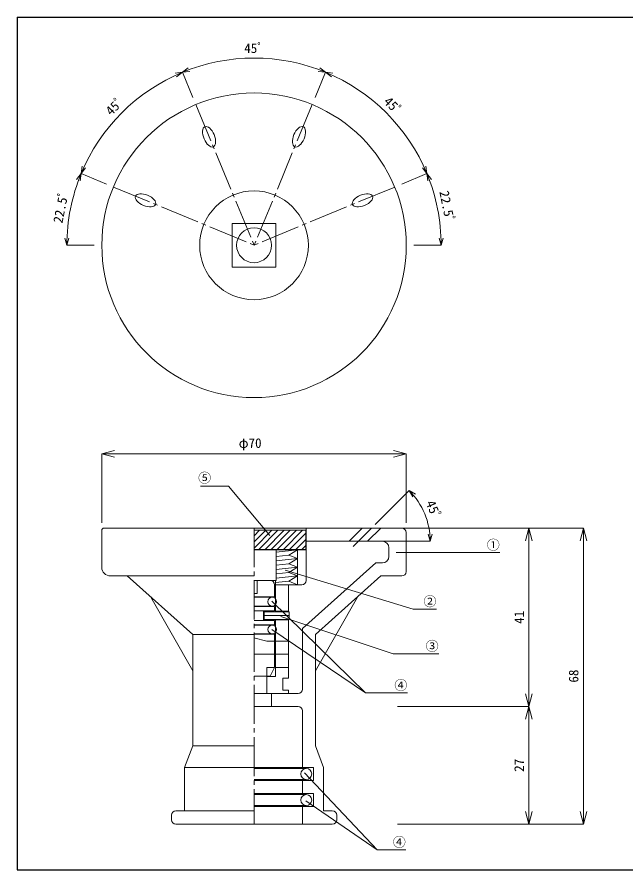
# Model space of a CAD drawing. Units: millimetres on the paper. Extents: x -140 to 140, y -97 to 99.
# Drawn here: x -139.9 to 0.1, y -96.9 to 99.1 of the extents above; entities that cross this region are included whole.
import ezdxf
from ezdxf.enums import TextEntityAlignment as Align

# ---------------------------------------------------------------- set-up
doc = ezdxf.new("R2010")
doc.units = ezdxf.units.MM
doc.linetypes.add('CHAIN1', pattern=[8, 5, -1, 1, -1])
doc.linetypes.add('CHAIN2', pattern=[12, 9, -1, 1, -1])
doc.layers.add('0-0_図面枠', color=7, linetype='Continuous')
for name, color, linetype, lineweight in [('0-1_ノズル', 3, 'Continuous', 18), ('0-3_穴径', 7, 'Continuous', 18), ('0-6_寸法', 7, 'Continuous', 18), ('0-9', 7, 'Continuous', 18)]:
    doc.layers.add(name, color=color, linetype=linetype, lineweight=lineweight)
doc.styles.add('ＭＳ ゴシック', font='')
doc.styles.get('ＭＳ ゴシック').set_extended_font_data('MS Gothic')

msp = doc.modelspace()

# ---------------------------------------------------------------- linework, layer by layer
at = {"layer": '0-0_図面枠', "color": 5}
for p, q in [((-139.949, 99.1), (-139.949, -96.9)), ((-139.949, 99.1), (140.051, 99.1)), ((-139.949, -96.9), (140.051, -96.9))]:
    msp.add_line(p, q, dxfattribs=at)
at = {"layer": '0-1_ノズル'}
for p, q in [((-120.459, -18.849), (-120.459, -27.349)), ((-119.959, -18.349), (-51.459, -18.349)), ((-73.459, -21.349), (-73.459, -18.349)), ((-50.459, -19.349), (-50.459, -28.349)), ((-55.959, -21.349), (-73.459, -21.349)), ((-73.459, -30.349), (-73.459, -21.349)), ((-85.509, -23.349), (-75.459, -23.349)), ((-75.459, -23.349), (-80.409, -23.844)), ((-75.459, -23.349), (-75.459, -31.349)), ((-75.459, -23.349), (-73.459, -23.349)), ((-54.459, -22.849), (-54.459, -24.849)), ((-77.459, -24.554), (-80.409, -24.849)), ((-75.459, -25.349), (-80.409, -25.844)), ((-77.459, -26.554), (-80.409, -26.849)), ((-75.459, -27.349), (-80.409, -27.844)), ((-55.959, -26.349), (-57.459, -26.349)), ((-118.459, -29.349), (-114.607, -29.349)), ((-114.607, -29.349), (-85.459, -29.349)), ((-99.567, -42.829), (-114.607, -29.349)), ((-77.459, -28.554), (-80.409, -28.849)), ((-75.459, -29.349), (-80.409, -29.844)), ((-71.309, -42.79), (-56.312, -29.349)), ((-51.459, -29.349), (-56.312, -29.349)), ((-81.759, -30.349), (-85.509, -30.349)), ((-84.759, -30.349), (-84.759, -33.349)), ((-80.759, -31.349), (-80.759, -34.149)), ((-77.459, -30.554), (-80.509, -30.859)), ((-74.459, -31.349), (-80.509, -31.349)), ((-109.217, -34.179), (-99.567, -51.179)), ((-84.759, -33.349), (-85.509, -33.349)), ((-82.259, -34.149), (-85.459, -34.149)), ((-82.259, -34.149), (-80.759, -34.149)), ((-82.259, -34.149), (-82.259, -34.249)), ((-61.701, -34.179), (-71.309, -51.179)), ((-82.259, -36.349), (-85.459, -36.349)), ((-82.259, -36.249), (-82.259, -36.349)), ((-82.259, -36.349), (-80.759, -36.349)), ((-80.759, -36.349), (-80.759, -37.349)), ((-83.259, -37.349), (-85.459, -37.349)), ((-83.259, -37.349), (-83.259, -39.549)), ((-83.259, -37.349), (-80.759, -37.349)), ((-83.259, -39.549), (-85.459, -39.549)), ((-82.259, -40.549), (-85.459, -40.549)), ((-83.259, -39.549), (-80.759, -39.549)), ((-82.259, -40.549), (-80.759, -40.549)), ((-82.259, -40.549), (-82.259, -40.649)), ((-80.759, -39.549), (-80.759, -40.549)), ((-99.567, -42.829), (-99.567, -68.349)), ((-99.567, -42.829), (-85.459, -42.829)), ((-82.259, -42.749), (-85.459, -42.749)), ((-82.259, -42.649), (-82.259, -42.749)), ((-82.259, -42.749), (-80.759, -42.749)), ((-80.759, -42.749), (-80.759, -50.349)), ((-71.309, -42.79), (-71.309, -68.349)), ((-82.509, -52.349), (-82.509, -50.349)), ((-80.759, -50.349), (-82.509, -50.349)), ((-81.759, -52.349), (-80.759, -50.349)), ((-82.509, -52.349), (-85.459, -52.349)), ((-82.509, -52.349), (-81.759, -52.349)), ((-75.309, -56.349), (-81.459, -56.349)), ((-81.459, -59.349), (-81.459, -56.349)), ((-81.459, -59.349), (-85.459, -59.349)), ((-75.309, -59.349), (-81.459, -59.349)), ((-74.309, -60.349), (-74.309, -73.349)), ((-99.567, -68.349), (-101.459, -73.349)), ((-99.567, -68.349), (-85.459, -68.349)), ((-71.309, -68.349), (-69.459, -73.349)), ((-101.459, -73.349), (-85.459, -73.349)), ((-101.459, -73.349), (-101.459, -83.349)), ((-85.459, -73.349), (-71.809, -73.349)), ((-71.809, -73.349), (-71.809, -76.349)), ((-69.459, -73.349), (-69.459, -83.349)), ((-85.459, -76.349), (-71.809, -76.349)), ((-74.309, -76.349), (-74.309, -79.349)), ((-85.459, -79.349), (-71.809, -79.349)), ((-71.809, -79.349), (-71.809, -82.349)), ((-103.459, -83.349), (-85.459, -83.349)), ((-85.459, -82.349), (-71.809, -82.349)), ((-74.309, -82.349), (-74.309, -86.349)), ((-69.459, -83.349), (-67.459, -83.349)), ((-104.459, -85.349), (-104.459, -84.349)), ((-66.459, -85.349), (-66.459, -84.349)), ((-67.459, -86.349), (-103.459, -86.349))]:
    msp.add_line(p, q, dxfattribs=at)
at = {"layer": '0-1_ノズル', "color": 7, "linetype": 'CHAIN2'}
for p, q in [((-85.459, -18.349), (-85.459, -86.349)), ((-83.159, -38.449), (-77.509, -38.449))]:
    msp.add_line(p, q, dxfattribs=at)
at = {"layer": '0-1_ノズル', "color": 7}
for p, q in [((-84.194, -18.849), (-85.459, -20.114)), ((-81.365, -18.849), (-85.459, -22.943)), ((-82.779, -18.849), (-85.453, -21.523)), ((-79.951, -18.849), (-84.351, -23.249)), ((-78.595, -18.907), (-82.937, -23.249)), ((-77.123, -18.849), (-81.523, -23.249)), ((-75.708, -18.849), (-80.108, -23.249)), ((-74.294, -18.849), (-78.694, -23.249)), ((-73.559, -19.528), (-77.28, -23.249)), ((-73.559, -20.942), (-75.866, -23.249)), ((-85.459, -23.249), (-73.559, -23.249)), ((-85.459, -23.349), (-77.509, -23.349)), ((-80.409, -23.349), (-80.409, -30.349)), ((-73.559, -22.357), (-74.451, -23.249)), ((-85.509, -30.349), (-80.509, -30.349)), ((-80.509, -30.349), (-80.409, -30.349)), ((-80.509, -30.349), (-80.509, -37.549)), ((-77.509, -31.349), (-77.509, -37.449)), ((-80.509, -37.449), (-77.509, -37.449)), ((-80.509, -39.449), (-80.509, -52.449)), ((-80.509, -39.449), (-77.509, -39.449)), ((-77.509, -39.449), (-77.509, -52.849)), ((-78.885, -44.349), (-80.509, -44.349)), ((-77.509, -44.349), (-78.816, -44.349)), ((-77.509, -47.349), (-85.509, -47.349)), ((-77.509, -50.349), (-80.509, -50.349)), ((-82.509, -52.449), (-82.509, -56.349)), ((-82.509, -52.449), (-80.509, -52.449)), ((-78.809, -52.849), (-77.509, -52.849)), ((-85.509, -56.349), (-77.509, -56.349)), ((-77.509, -55.549), (-77.509, -56.349))]:
    msp.add_line(p, q, dxfattribs=at)
at = {"layer": '0-1_ノズル', "color": 4}
for p, q in [((-81.259, -34.249), (-85.459, -34.249)), ((-81.259, -36.249), (-85.459, -36.249)), ((-83.159, -39.249), (-83.159, -37.649)), ((-77.509, -37.549), (-83.059, -37.549)), ((-77.409, -37.649), (-77.409, -39.249)), ((-81.259, -40.649), (-85.459, -40.649)), ((-77.509, -39.349), (-83.059, -39.349)), ((-81.259, -42.649), (-85.459, -42.649)), ((-73.459, -73.599), (-85.459, -73.599)), ((-73.459, -76.099), (-85.459, -76.099)), ((-73.459, -79.599), (-85.459, -79.599)), ((-73.459, -82.099), (-85.459, -82.099))]:
    msp.add_line(p, q, dxfattribs=at)
at = {"layer": '0-1_ノズル', "color": 4, "linetype": 'CHAIN1'}
msp.add_line((-80.759, -47.349), (-85.509, -47.349), dxfattribs=at)
at = {"layer": '0-1_ノズル'}
msp.add_lwpolyline([(-90.459, 51.651), (-90.459, 41.651), (-80.459, 41.651), (-80.459, 51.651)], close=True, dxfattribs=at)
at = {"layer": '0-1_ノズル', "color": 7}
for points in [[(-73.559, -23.249), (-73.559, -18.849), (-85.459, -18.849)], [(-78.809, -52.849), (-78.809, -55.549), (-77.509, -55.549)]]:
    msp.add_lwpolyline(points, dxfattribs=at)
at = {"layer": '0-1_ノズル'}
for points in [[(-75.459, -23.349), (-77.459, -24.554), (-75.459, -25.349), (-77.459, -26.554), (-75.459, -27.349), (-77.459, -28.554), (-75.459, -29.349), (-77.459, -30.554), (-75.459, -31.349)], [(-74.309, -55.349), (-74.309, -41.451), (-57.459, -26.349)], [(-80.759, -44.349), (-82.509, -44.349), (-85.509, -43.545)]]:
    msp.add_lwpolyline(points, dxfattribs=at)
for radius in [35, 12.5, 4]:
    msp.add_circle((-85.459, 46.651), radius, dxfattribs=at)
at = {"layer": '0-1_ノズル', "color": 4}
for centre, radius in [((-81.259, -35.249), 1), ((-81.259, -41.649), 1), ((-73.459, -74.849), 1.25), ((-73.459, -80.849), 1.25)]:
    msp.add_circle(centre, radius, dxfattribs=at)
at = {"layer": '0-1_ノズル'}
for centre, radius, start, end in [((-119.959, -18.849), 0.5, 90, 180), ((-51.459, -19.349), 1, 0, 90), ((-55.959, -22.849), 1.5, 0, 90), ((-55.959, -24.849), 1.5, 270, 0), ((-118.459, -27.349), 2, 180, 270), ((-51.459, -28.349), 1, 270, 0), ((-81.759, -31.349), 1, 0, 90), ((-74.459, -30.349), 1, 270, 0), ((-75.309, -55.349), 1, 270, 0), ((-75.309, -60.349), 1, 0, 90), ((-103.459, -84.349), 1, 90, 180), ((-67.459, -84.349), 1, 0, 90), ((-103.459, -85.349), 1, 180, 270), ((-67.459, -85.349), 1, 270, 0)]:
    msp.add_arc(centre, radius, start, end, dxfattribs=at)
at = {"layer": '0-1_ノズル', "color": 4}
for centre, start, end in [((-83.059, -37.649), 90, 180), ((-77.509, -37.649), 0, 90), ((-83.059, -39.249), 180, 270), ((-77.509, -39.249), 270, 0)]:
    msp.add_arc(centre, 0.1, start, end, dxfattribs=at)
at = {"layer": '0-3_穴径', "linetype": 'CHAIN2'}
for p, q in [((-98.853, 78.987), (-85.459, 46.651)), ((-72.065, 78.987), (-85.459, 46.651)), ((-117.795, 60.045), (-85.459, 46.651)), ((-53.123, 60.045), (-85.459, 46.651)), ((-62.702, -22.591), (-58.459, -18.349))]:
    msp.add_line(p, q, dxfattribs=at)
at = {"layer": '0-3_穴径', "color": 4}
for p, q in [((-57.601, -17.491), (-49.799, -9.688)), ((-49.799, -9.688), (-48.326, -10.538)), ((-49.799, -9.688), (-48.949, -11.16)), ((-56.003, -21.349), (-44.968, -21.349)), ((-44.968, -21.349), (-45.408, -19.707)), ((-44.968, -21.349), (-44.528, -19.707))]:
    msp.add_line(p, q, dxfattribs=at)
at = {"layer": '0-3_穴径'}
for p, q in [((-63.581, -21.349), (-60.581, -18.349)), ((-59.338, -21.349), (-56.338, -18.349)), ((-57.649, -21.349), (-44.968, -21.349))]:
    msp.add_line(p, q, dxfattribs=at)
at = {"layer": '0-3_穴径', "color": 4}
msp.add_arc((-61.459, -21.349), 16.491, 0, 45, dxfattribs=at)
at = {"layer": '0-3_穴径'}
for centre, major_axis in [((-95.792, 71.596), (-0.957, 2.31)), ((-75.127, 71.596), (0.957, 2.31)), ((-110.404, 56.984), (-2.31, 0.957)), ((-60.515, 56.984), (2.31, 0.957))]:
    msp.add_ellipse(centre, major_axis=major_axis, ratio=0.5, dxfattribs=at)
at = {"layer": '0-6_寸法', "color": 4}
for p, q in [((-101.925, 86.402), (-103.61, 86.181)), ((-101.925, 86.402), (-103.273, 85.368)), ((-101.925, 86.402), (-100.576, 87.437)), ((-101.925, 86.402), (-100.239, 86.624)), ((-99.519, 80.594), (-101.925, 86.402)), ((-99.519, 80.594), (-101.925, 86.402)), ((-71.4, 80.594), (-68.994, 86.402)), ((-71.4, 80.594), (-68.994, 86.402)), ((-68.994, 86.402), (-70.679, 86.624)), ((-68.994, 86.402), (-70.342, 87.437)), ((-68.994, 86.402), (-67.308, 86.181)), ((-68.994, 86.402), (-67.645, 85.368)), ((-125.211, 63.117), (-124.989, 64.802)), ((-45.708, 63.117), (-45.93, 64.802)), ((-125.211, 63.117), (-126.245, 61.768)), ((-125.211, 63.117), (-125.432, 61.431)), ((-125.211, 63.117), (-124.176, 64.465)), ((-119.402, 60.711), (-125.211, 63.117)), ((-119.402, 60.711), (-125.211, 63.117)), ((-51.516, 60.711), (-45.708, 63.117)), ((-51.516, 60.711), (-45.708, 63.117)), ((-45.708, 63.117), (-46.743, 64.465)), ((-45.708, 63.117), (-44.673, 61.768)), ((-45.708, 63.117), (-45.486, 61.431)), ((-128.486, 46.651), (-128.926, 48.293)), ((-128.486, 46.651), (-128.046, 48.293)), ((-42.433, 46.651), (-42.873, 48.293)), ((-42.433, 46.651), (-41.993, 48.293)), ((-122.199, 46.651), (-128.486, 46.651)), ((-48.719, 46.651), (-42.433, 46.651))]:
    msp.add_line(p, q, dxfattribs=at)
at = {"layer": '0-6_寸法'}
for p, q in [((-120.459, -1.247), (-117.562, -0.471)), ((-120.459, -1.247), (-50.459, -1.247)), ((-120.459, -1.247), (-117.562, -2.024)), ((-120.459, -1.247), (-120.459, -17.134)), ((-50.459, -1.247), (-53.357, -0.471)), ((-50.459, -1.247), (-53.357, -2.024)), ((-50.459, -1.247), (-50.459, -17.134)), ((-22.258, -18.349), (-52.459, -18.349)), ((-22.258, -18.349), (-23.035, -21.247)), ((-22.258, -59.349), (-22.258, -18.349)), ((-22.258, -18.349), (-21.482, -21.247)), ((-9.732, -18.349), (-22.258, -18.349)), ((-9.732, -18.349), (-10.509, -21.247)), ((-9.732, -86.349), (-9.732, -18.349)), ((-9.732, -18.349), (-8.956, -21.247)), ((-22.258, -59.349), (-23.035, -56.451)), ((-22.258, -59.349), (-21.482, -56.451)), ((-22.258, -59.349), (-52.459, -59.349)), ((-22.258, -59.349), (-23.035, -62.247)), ((-22.258, -86.349), (-22.258, -59.349)), ((-22.258, -59.349), (-21.482, -62.247)), ((-22.258, -86.349), (-23.035, -83.451)), ((-22.258, -86.349), (-21.482, -83.451)), ((-9.732, -86.349), (-10.509, -83.451)), ((-9.732, -86.349), (-8.956, -83.451)), ((-22.258, -86.349), (-52.459, -86.349)), ((-9.732, -86.349), (-22.258, -86.349))]:
    msp.add_line(p, q, dxfattribs=at)
at = {"layer": '0-6_寸法', "color": 4}
for start, end in [(67.5, 112.5), (112.5, 157.5), (22.5, 67.5), (157.5, 180), (0, 22.5)]:
    msp.add_arc((-85.459, 46.651), 43.026, start, end, dxfattribs=at)
at = {"layer": '0-9'}
for p, q in [((-97.778, -8.724), (-91.3, -8.724)), ((-91.3, -8.724), (-81.866, -20.077)), ((-52.75, -23.955), (-28.951, -23.955)), ((-48.838, -36.941), (-78.325, -28.027)), ((-59.815, -56.214), (-81.386, -35.108)), ((-43.519, -36.941), (-48.838, -36.941)), ((-53.455, -47.204), (-79.307, -38.626)), ((-59.815, -56.214), (-81.386, -41.664)), ((-53.455, -47.204), (-43.009, -47.204)), ((-59.815, -56.214), (-50.209, -56.214)), ((-57.165, -92.254), (-73.87, -74.605)), ((-57.165, -92.254), (-73.551, -81.001)), ((-57.165, -92.254), (-50.552, -92.254))]:
    msp.add_line(p, q, dxfattribs=at)

# ---------------------------------------------------------------- texts
at = {"layer": '0-3_穴径', "style": 'ＭＳ ゴシック'}
msp.add_text('45ﾟ', height=2.199, rotation=292.5, dxfattribs=at).set_placement((-46.623, -12.768), align=Align.BOTTOM_LEFT)
at = {"layer": '0-6_寸法', "style": 'ＭＳ ゴシック'}
for s, p in [('45ﾟ', (-87.709, 90.178)), ('φ70', (-88.992, -0.557))]:
    msp.add_text(s, height=2.199, dxfattribs=at).set_placement(p, align=Align.BOTTOM_LEFT)
for s, rotation, p in [('45ﾟ', 45, (-117.828, 75.838)), ('45ﾟ', 315, (-56.272, 79.02)), ('22.5ﾟ', 281.25, (-43.501, 58.821)), ('22.5ﾟ', 78.75, (-128.881, 51.465)), ('41', 90, (-22.758, -40.349)), ('68', 90, (-10.232, -53.849)), ('27', 90, (-22.758, -74.349))]:
    msp.add_text(s, height=2.199, rotation=rotation, dxfattribs=at).set_placement(p, align=Align.BOTTOM_LEFT)
at = {"layer": '0-9', "style": 'ＭＳ ゴシック'}
for s, p in [('⑤', (-98.325, -8.555)), ('①', (-31.951, -23.955)), ('②', (-46.519, -36.941)), ('③', (-46.009, -47.204)), ('④', (-53.209, -56.214)), ('④', (-53.552, -92.254))]:
    msp.add_text(s, height=2.199, dxfattribs=at).set_placement(p, align=Align.BOTTOM_LEFT)

doc.saveas('drawing.dxf')
